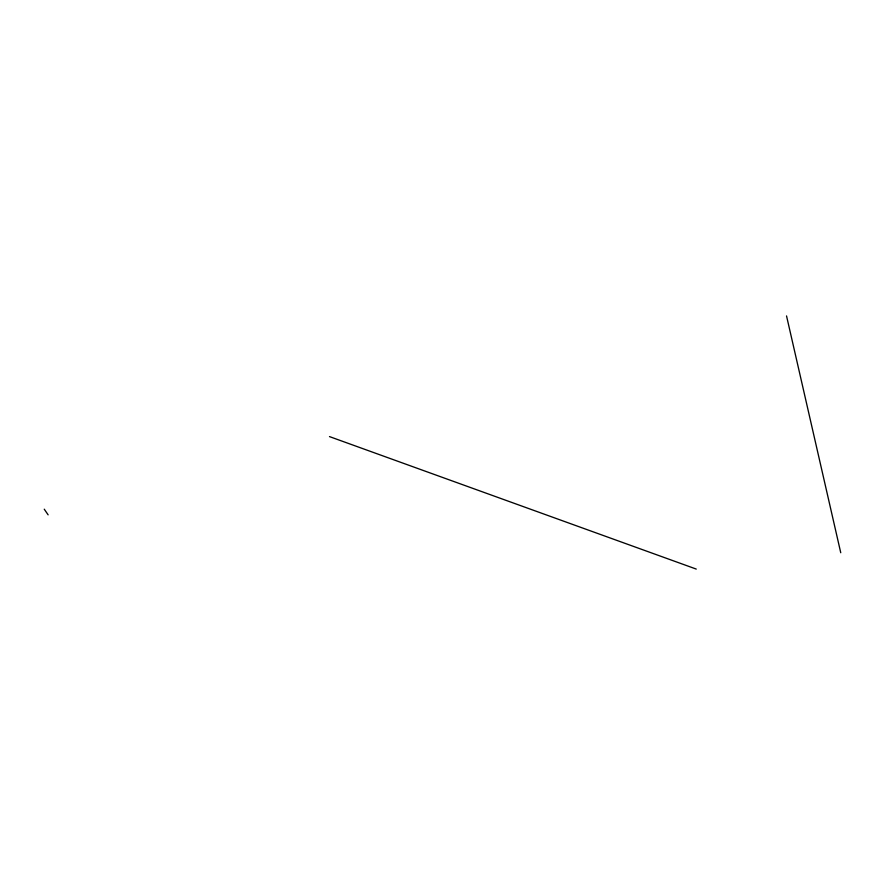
<?xml version="1.0" encoding="UTF-8"?>
<svg xmlns="http://www.w3.org/2000/svg" width="885" height="885" viewBox="0 0 885 885"><rect width="100%" height="100%" fill="white"/><g stroke="black" fill="none" stroke-linecap="round" stroke-linejoin="round"><path stroke-width="1.33" d="M329.485 436.593L696.263 569.077M44.25 509.185L48.122 514.838M786.533 315.923L840.75 552.738"/></g></svg>
